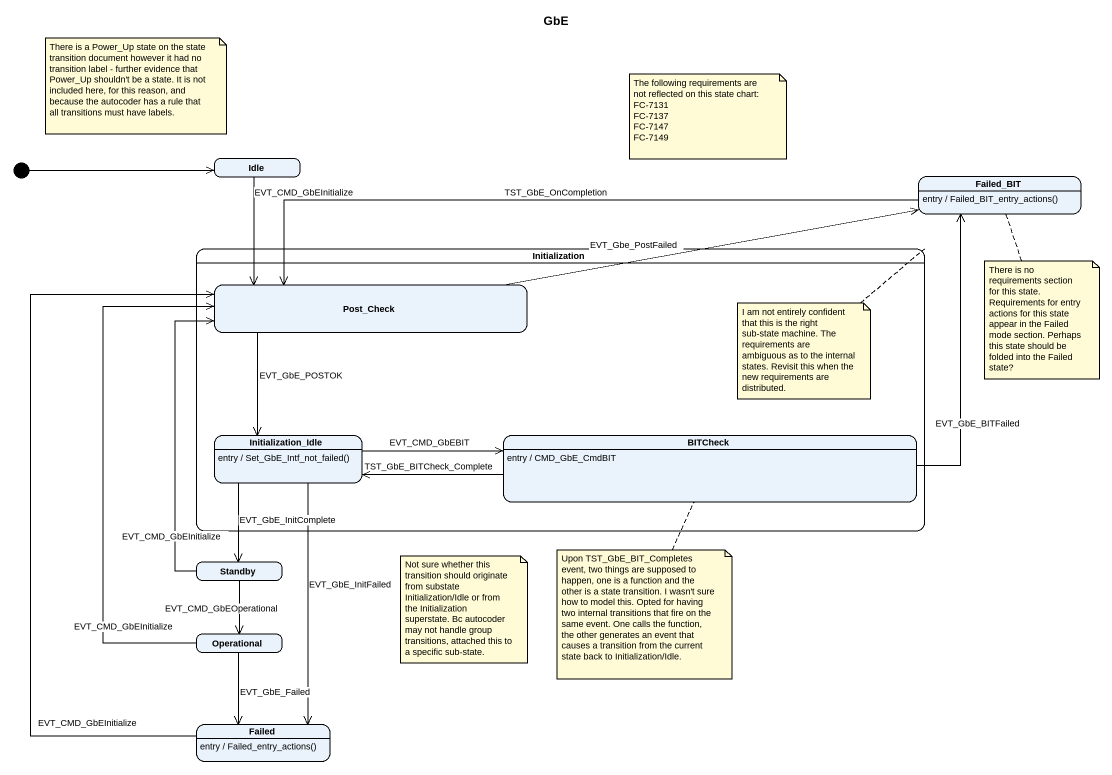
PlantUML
@startuml
title GbE
hide empty description
state Idle
state Failed_BIT
Failed_BIT : entry / Failed_BIT_entry_actions()
state Initialization {
  state Post_Check
  state Initialization_Idle
  Initialization_Idle : entry / Set_GbE_Intf_not_failed()
  state BITCheck
  BITCheck : entry / CMD_GbE_CmdBIT
}
state Standby
state Operational
state Failed
Failed : entry / Failed_entry_actions()
[*] -right-> Idle
Idle --> Post_Check : EVT_CMD_GbEInitialize
Failed_BIT -left-> Post_Check : TST_GbE_OnCompletion
Post_Check -right-> Failed_BIT : EVT_Gbe_PostFailed
Post_Check --> Initialization_Idle : EVT_GbE_POSTOK
Initialization_Idle -right-> BITCheck : EVT_CMD_GbEBIT
Initialization_Idle --> Standby : EVT_GbE_InitComplete
Initialization_Idle --> Failed : EVT_GbE_InitFailed
BITCheck -up-> Failed_BIT : EVT_GbE_BITFailed
BITCheck -left-> Initialization_Idle : TST_GbE_BITCheck_Complete
Standby -up-> Post_Check : EVT_CMD_GbEInitialize
Standby --> Operational : EVT_CMD_GbEOperational
Operational -up-> Post_Check : EVT_CMD_GbEInitialize
Operational --> Failed : EVT_GbE_Failed
Failed -up-> Post_Check : EVT_CMD_GbEInitialize
note as N1
  There is a Power_Up state on the state transition document however it had no transition label - further evidence that Power_Up shouldn't be a state. It is not included here, for this reason, and because the autocoder has a rule that all transitions must have labels.
end note
note as N2
  The following requirements are not reflected on this state chart:
  FC-7131
  FC-7137
  FC-7147
  FC-7149
end note
note bottom of Failed_BIT : There is no requirements section for this state. Requirements for entry actions for this state appear in the Failed mode section. Perhaps this state should be folded into the Failed state?
note right of Initialization : I am not entirely confident that this is the right sub-state machine. The requirements are ambiguous as to the internal states. Revisit this when the new requirements are distributed.
note as N5
  Not sure whether this transition should originate from substate Initialization/Idle or from the Initialization superstate. Bc autocoder may not handle group transitions, attached this to a specific sub-state.
end note
note bottom of BITCheck : Upon TST_GbE_BIT_Completes event, two things are supposed to happen, one is a function and the other is a state transition. I wasn't sure how to model this. Opted for having two internal transitions that fire on the same event. One calls the function, the other generates an event that causes a transition from the current state back to Initialization/Idle.
@enduml
